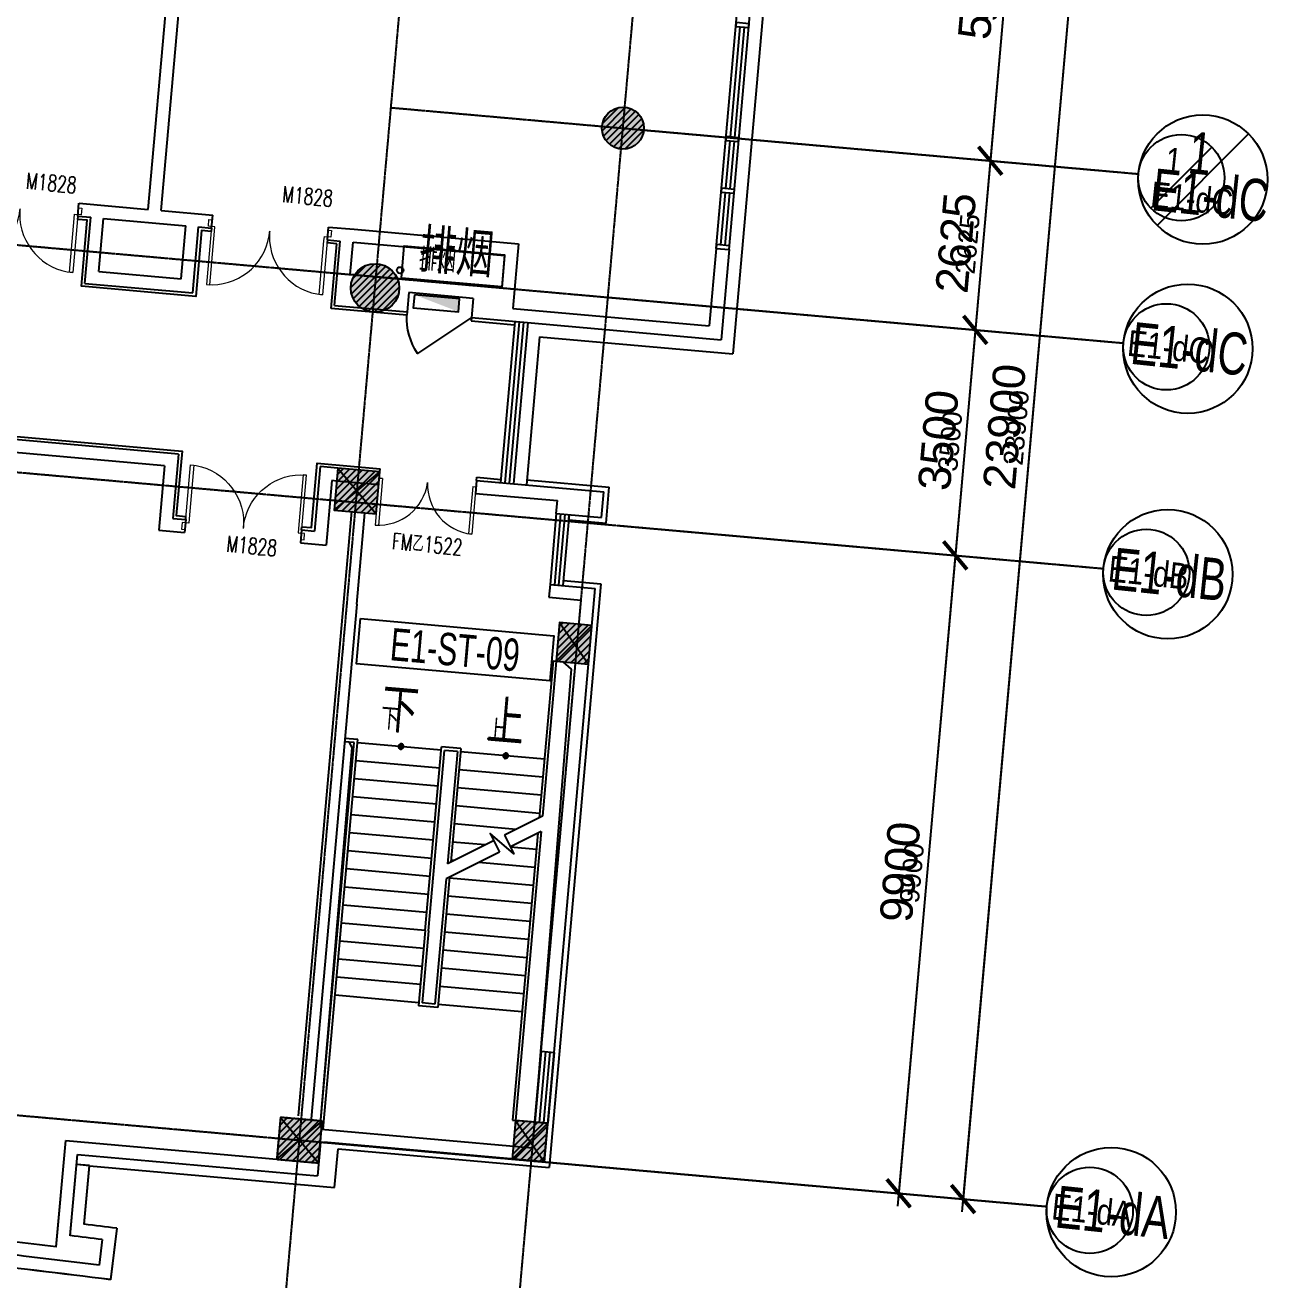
# Model space of a CAD drawing. Header units: millimetres. Extents: x -174040 to 151923, y -227569 to 142020.
# Drawn here: x -4243 to 14973, y -2160 to 17238 of the extents above; entities that cross this region are included whole.
import ezdxf
from ezdxf.enums import TextEntityAlignment as Align

# ---------------------------------------------------------------- set-up
doc = ezdxf.new("R2010")
doc.units = ezdxf.units.MM
doc.header["$LTSCALE"] = 5
for name, pattern in [('E-COLS-F3$0$HIDDEN', [0.375, 0.25, -0.125]), ('E-RG-1F$0$$0$DOTE', [2.42, 2, -0.2, 0.02, -0.2]), ('XRE2$0$HIDDEN', [0.375, 0.25, -0.125])]:
    doc.linetypes.add(name, pattern=pattern)
for name, color, linetype in [('00外装饰面', 21, 'Continuous'), ('A—墙体', 7, 'Continuous'), ('A—文字索引', 40, 'Continuous'), ('A—楼梯、电梯、栏杆', 50, 'Continuous'), ('A—设备管丼、主管符号', 50, 'Continuous'), ('A—轴线、尺寸', 1, 'Continuous'), ('A—门窗', 135, 'Continuous'), ('E-COLS-F3$0$0S-COLS-HATCH', 8, 'Continuous'), ('E-COLS-F3$0$0S-COLS-HATCH-I', 8, 'Continuous'), ('E-COLS-F3$0$0S-COLS-I-P', 8, 'E-COLS-F3$0$HIDDEN'), ('E-COLS-F3$0$0S-COLS-LINE', 4, 'Continuous'), ('E1-RI-3F$0$A-roomnumber', 4, 'Continuous'), ('E1-RI-3F$0$A-STUCCO', 152, 'Continuous'), ('E1-RI-3F$0$A-SYMB-DOOR', 4, 'Continuous'), ('E1-RV-3F$0$A-roomnumber', 4, 'Continuous'), ('I—平面—文字', 40, 'Continuous'), ('I—平面—文字（放大1：100）', 40, 'XRE2$0$HIDDEN'), ('I—平面—消防设施', 10, 'Continuous'), ('I—平面—装饰面层线', 192, 'Continuous'), ('I—平面—门', 22, 'Continuous'), ('I—平面—门编号', 22, 'Continuous'), ('XRE1$0$A-SYMB', 4, 'Continuous'), ('XRE1$0$A-SYMB-NUMB-T', 4, 'Continuous'), ('轴线100', 1, 'Continuous')]:
    doc.layers.add(name, color=color, linetype=linetype)
for name, color, linetype, lineweight in [('E1-RI-3F$0$A-DOOR', 32, 'Continuous', 5), ('E1-RI-3F$0$A-DOOR-FRAM', 1, 'Continuous', 9), ('E1-RI-3F$0$A-GLAZ-CWMG', 3, 'Continuous', 5), ('E1-RV-3F$0$A-DOOR', 32, 'Continuous', 5), ('E1-RV-3F$0$A-GLAZ-CWMG', 3, 'Continuous', 5)]:
    doc.layers.add(name, color=color, linetype=linetype, lineweight=lineweight)
doc.styles.add('ARIAL', font='arial.ttf')
doc.styles.add('E1-RI-3F$0$ECADI-TXT', font='simplex.shx', dxfattribs={"bigfont": 'hztxt.shx'})
doc.styles.add('XD2008', font='SIMYOU.TTF', dxfattribs={"width": 0.7})
doc.styles.add('XRE1$0$ECADI-TXT', font='simplex.shx', dxfattribs={"bigfont": 'hztxt.shx'})
doc.styles.add('幼圆', font='SIMYOU.TTF', dxfattribs={"width": 0.7})
doc.dimstyles.new('200', dxfattribs={"dimscale": 200, "dimtxt": 2.5, "dimasz": 2, "dimexe": 1, "dimexo": 1, "dimgap": 0.8, "dimtad": 1, "dimdec": 0, "dimdsep": 46, "dimtxsty": 'ARIAL', "dimblk1": 'ARCHTICK', "dimblk2": 'ARCHTICK', "dimsah": 1, "dimcen": -0.9, "dimdle": 1, "dimclrd": 256, "dimclre": 256, "dimclrt": 40, "dimaunit": 1, "dimadec": 0, "dimazin": 0, "dimtfac": 0.35, "dimtdec": 0, "dimtix": 1, "dimtmove": 2, "dimatfit": 3, "dimldrblk": 'ARCHTICK', "dimfxl": 0, "dimtvp": 0.8, "dimtolj": 1, "dimtzin": 0, "dimarcsym": 0})
doc.dimstyles.new('副本 100', dxfattribs={"dimscale": 100, "dimtxt": 2.5, "dimasz": 2, "dimexe": 1, "dimexo": 1, "dimgap": 0.8, "dimtad": 1, "dimdec": 0, "dimdsep": 46, "dimtxsty": 'ARIAL', "dimblk1": 'ARCHTICK', "dimblk2": 'ARCHTICK', "dimsah": 1, "dimcen": -0.9, "dimdle": 1, "dimclrd": 256, "dimclre": 256, "dimclrt": 40, "dimaunit": 1, "dimadec": 0, "dimazin": 0, "dimtfac": 0.35, "dimtdec": 0, "dimtix": 1, "dimtmove": 2, "dimatfit": 3, "dimldrblk": 'ARCHTICK', "dimfxl": 0, "dimtvp": 0.8, "dimtolj": 1, "dimtzin": 0, "dimarcsym": 0})

# ---------------------------------------------------------------- blocks, each defined once
blk = doc.blocks.new('E-RT-3F')
at = {"layer": 'I—平面—装饰面层线', "style": 'XD2008'}
blk.add_text('外部参照.\\E-RT-3F .dwg', height=0.2, dxfattribs=at).set_placement((0, 0))
blk = doc.blocks.new('_ArchTick')
at = {"color": 0, "linetype": 'ByBlock', "const_width": 0.15}
blk.add_lwpolyline([(-0.5, -0.5), (0.5, 0.5)], dxfattribs=at)
blk = doc.blocks.new('*D234')
at = {"layer": 'A—轴线、尺寸', "linetype": 'ByBlock', "lineweight": -2}
for p, q in [((5666, 12950), (10647, 12509)), ((10466, 12725), (10121, 8841)), ((5357, 9464), (10338, 9022))]:
    blk.add_line(p, q, dxfattribs=at)
at = {"layer": 'Defpoints', "color": 0, "linetype": 'ByBlock'}
for p in [(5467, 12968), (5158, 9482), (10139, 9040)]:
    blk.add_point(p, dxfattribs=at)
at = {"layer": 'A—轴线、尺寸', "linetype": 'ByBlock', "lineweight": -2, "xscale": 400, "yscale": 400, "zscale": 400}
for p, rotation in [((10448, 12526), 84.9322289152062), ((10139, 9040), 264.9322289152062)]:
    blk.add_blockref('_ArchTick', p, dxfattribs=dict(at, rotation=rotation))
at = {"layer": 'A—轴线、尺寸', "color": 40, "linetype": 'ByBlock', "insert": (9879, 10820), "char_height": 500, "attachment_point": 5, "rotation": 84.9322, "style": 'ARIAL'}
blk.add_mtext('\\A1;3500', dxfattribs=at)
blk = doc.blocks.new('*D235')
at = {"layer": 'A—轴线、尺寸', "linetype": 'ByBlock', "lineweight": -2}
for p, q in [((5357, 9464), (10338, 9022)), ((10156, 9239), (9247, -1021)), ((4483, -397), (9463, -839))]:
    blk.add_line(p, q, dxfattribs=at)
at = {"layer": 'Defpoints', "color": 0, "linetype": 'ByBlock'}
for p in [(5158, 9482), (4283, -380), (9264, -821)]:
    blk.add_point(p, dxfattribs=at)
at = {"layer": 'A—轴线、尺寸', "linetype": 'ByBlock', "lineweight": -2, "xscale": 400, "yscale": 400, "zscale": 400}
for p, rotation in [((10139, 9040), 84.9322289152062), ((9264, -821), 264.9322289152062)]:
    blk.add_blockref('_ArchTick', p, dxfattribs=dict(at, rotation=rotation))
at = {"layer": 'A—轴线、尺寸', "color": 40, "linetype": 'ByBlock', "insert": (9288, 4146), "char_height": 500, "attachment_point": 5, "rotation": 84.9322, "style": 'ARIAL'}
blk.add_mtext('\\A1;9900', dxfattribs=at)
blk = doc.blocks.new('*D236')
at = {"layer": 'A—轴线、尺寸', "linetype": 'ByBlock', "lineweight": -2}
for p, q in [((6095, 23453), (12571, 22879)), ((12389, 23096), (10243, -1109)), ((3985, -353), (10460, -927))]:
    blk.add_line(p, q, dxfattribs=at)
at = {"layer": 'Defpoints', "color": 0, "linetype": 'ByBlock'}
for p in [(5896, 23471), (3785, -336), (10260, -910)]:
    blk.add_point(p, dxfattribs=at)
at = {"layer": 'A—轴线、尺寸', "linetype": 'ByBlock', "lineweight": -2, "xscale": 400, "yscale": 400, "zscale": 400}
for p, rotation in [((12372, 22897), 84.9322289152062), ((10260, -910), 264.9322289152062)]:
    blk.add_blockref('_ArchTick', p, dxfattribs=dict(at, rotation=rotation))
at = {"layer": 'A—轴线、尺寸', "color": 40, "linetype": 'ByBlock', "insert": (10902, 11030), "char_height": 500, "attachment_point": 5, "rotation": 84.9322, "style": 'ARIAL'}
blk.add_mtext('\\A1;23900', dxfattribs=at)
blk = doc.blocks.new('*D249')
at = {"layer": 'A—轴线、尺寸', "linetype": 'ByBlock', "lineweight": -2}
for p, q in [((-68536, 2621), (-68982, -2403)), ((3053, -8591), (-69163, -2186)), ((3282, -3748), (2836, -8772))]:
    blk.add_line(p, q, dxfattribs=at)
at = {"layer": 'Defpoints', "color": 0, "linetype": 'ByBlock'}
for p in [(-68519, 2821), (-68964, -2204), (3300, -3548)]:
    blk.add_point(p, dxfattribs=at)
at = {"layer": 'A—轴线、尺寸', "linetype": 'ByBlock', "lineweight": -2, "xscale": 400, "yscale": 400, "zscale": 400}
for p, rotation in [((-68964, -2204), 174.9322288641356), ((2854, -8573), 354.9322288641357)]:
    blk.add_blockref('_ArchTick', p, dxfattribs=dict(at, rotation=rotation))
at = {"layer": 'A—轴线、尺寸', "color": 40, "linetype": 'ByBlock', "insert": (-33018, -4975), "char_height": 500, "attachment_point": 5, "rotation": 354.9322, "style": 'ARIAL'}
blk.add_mtext('\\A1;72100', dxfattribs=at)
blk = doc.blocks.new('*D300')
at = {"layer": 'A—轴线、尺寸', "linetype": 'ByBlock', "lineweight": -2}
for p, q in [((11161, 20570), (10662, 14942)), ((9451, 20520), (11343, 20353)), ((8474, 15337), (10879, 15123))]:
    blk.add_line(p, q, dxfattribs=at)
at = {"layer": 'Defpoints', "color": 0, "linetype": 'ByBlock'}
for p in [(9252, 20538), (8275, 15354), (10680, 15141)]:
    blk.add_point(p, dxfattribs=at)
at = {"layer": 'A—轴线、尺寸', "linetype": 'ByBlock', "lineweight": -2, "xscale": 400, "yscale": 400, "zscale": 400}
for p, rotation in [((11144, 20370), 84.9322289152062), ((10680, 15141), 264.9322289152062)]:
    blk.add_blockref('_ArchTick', p, dxfattribs=dict(at, rotation=rotation))
at = {"layer": 'A—轴线、尺寸', "color": 40, "linetype": 'ByBlock', "insert": (10498, 17792), "char_height": 500, "attachment_point": 5, "rotation": 84.9322, "style": 'ARIAL'}
blk.add_mtext('\\A1;5250', dxfattribs=at)
blk = doc.blocks.new('*D301')
at = {"layer": 'A—轴线、尺寸', "linetype": 'ByBlock', "lineweight": -2}
for p, q in [((10697, 15340), (10430, 12327)), ((8988, 15291), (10879, 15123)), ((8242, 12722), (10647, 12509))]:
    blk.add_line(p, q, dxfattribs=at)
at = {"layer": 'Defpoints', "color": 0, "linetype": 'ByBlock'}
for p in [(8788, 15309), (8043, 12739), (10448, 12526)]:
    blk.add_point(p, dxfattribs=at)
at = {"layer": 'A—轴线、尺寸', "linetype": 'ByBlock', "lineweight": -2, "xscale": 400, "yscale": 400, "zscale": 400}
for p, rotation in [((10680, 15141), 84.9322289152062), ((10448, 12526), 264.9322289152062)]:
    blk.add_blockref('_ArchTick', p, dxfattribs=dict(at, rotation=rotation))
at = {"layer": 'A—轴线、尺寸', "color": 40, "linetype": 'ByBlock', "insert": (10150, 13870), "char_height": 500, "attachment_point": 5, "rotation": 84.9322, "style": 'ARIAL'}
blk.add_mtext('\\A1;2625', dxfattribs=at)
blk = doc.blocks.new('XRE3')
at = {"layer": 'E-COLS-F3$0$0S-COLS-HATCH'}
h = blk.add_hatch(color=18, dxfattribs=at)
edge = h.paths.add_edge_path()
edge.add_arc((11848780, -6193574), 325, 0, 360)
h = blk.add_hatch(color=18, dxfattribs=at)
edge = h.paths.add_edge_path()
edge.add_arc((11844947, -6196045), 375, 0, 360)
for points in [[(11845021, -6198888), (11844373, -6198831), (11844316, -6199478), (11844964, -6199535)], [(11848299, -6201262), (11847801, -6201218), (11847748, -6201815), (11848246, -6201859)], [(11844131, -6208924), (11843484, -6208866), (11843426, -6209514), (11844074, -6209571)], [(11847616, -6208957), (11847118, -6208912), (11847065, -6209510), (11847563, -6209554)]]:
    blk.add_hatch(color=18, dxfattribs=at).paths.add_polyline_path(points)
at = {"layer": 'E-COLS-F3$0$0S-COLS-HATCH-I'}
h = blk.add_hatch(dxfattribs=at)
h.set_pattern_fill('ANSI31', color=256, scale=600, style=0)
h.set_pattern_definition([(45, (0, 0), (-53.0330086, 53.0330086), [])])
edge = h.paths.add_edge_path()
edge.add_arc((11848780, -6193574), 325, 0, 360)
h = blk.add_hatch(dxfattribs=at)
h.set_pattern_fill('ANSI31', color=256, scale=600, style=0)
h.set_pattern_definition([(45, (33920.415, -13725.14), (-53.0330086, 53.0330086), [])])
edge = h.paths.add_edge_path()
edge.add_arc((11844947, -6196045), 375, 0, 360)
h = blk.add_hatch(dxfattribs=at)
h.set_pattern_fill('ANSI31', color=256, scale=600, style=0)
h.set_pattern_definition([(45, (15.46, 174.316), (-53.0330086, 53.0330086), [])])
h.paths.add_polyline_path([(11845021, -6198888), (11844373, -6198831), (11844316, -6199478), (11844964, -6199535)])
h = blk.add_hatch(dxfattribs=at)
h.set_pattern_fill('ANSI31', color=256, scale=600, style=0)
h.set_pattern_definition([(45, (-3.36, -320.96), (-53.0330086, 53.0330086), [])])
h.paths.add_polyline_path([(11848299, -6201262), (11847801, -6201218), (11847748, -6201815), (11848246, -6201859)])
h = blk.add_hatch(dxfattribs=at)
h.set_pattern_fill('ANSI31', color=256, scale=600, style=0)
h.set_pattern_definition([(45, (48808.445, -4328.47), (-53.0330086, 53.0330086), [])])
h.paths.add_polyline_path([(11844131, -6208924), (11843484, -6208866), (11843426, -6209514), (11844074, -6209571)])
h = blk.add_hatch(dxfattribs=at)
h.set_pattern_fill('ANSI31', color=256, scale=600, style=0)
h.set_pattern_definition([(45, (-685.74, -8015.76), (-53.0330086, 53.0330086), [])])
h.paths.add_polyline_path([(11847616, -6208957), (11847118, -6208912), (11847065, -6209510), (11847563, -6209554)])
at = {"layer": 'Defpoints'}
for p, q in [((11844373, -6198831), (11844964, -6199535)), ((11844316, -6199478), (11845021, -6198888)), ((11843426, -6209514), (11844131, -6208924)), ((11843484, -6208866), (11844074, -6209571))]:
    blk.add_line(p, q, dxfattribs=at)
for points in [[(11848299, -6201262), (11847748, -6201815)], [(11847801, -6201218), (11848246, -6201859)], [(11847118, -6208912), (11847563, -6209554)], [(11847616, -6208957), (11847065, -6209510)]]:
    blk.add_lwpolyline(points, dxfattribs=at)
at = {"layer": 'E-COLS-F3$0$0S-COLS-I-P', "color": 9}
blk.add_lwpolyline([(11844131, -6208924), (11843484, -6208866), (11843426, -6209514), (11844074, -6209571)], close=True, dxfattribs=at)
at = {"layer": 'E-COLS-F3$0$0S-COLS-LINE', "color": 255}
for points in [[(11845021, -6198888), (11844373, -6198831), (11844316, -6199478), (11844964, -6199535)], [(11848299, -6201262), (11847801, -6201218), (11847748, -6201815), (11848246, -6201859)], [(11844131, -6208924), (11843484, -6208866), (11843426, -6209514), (11844074, -6209571)], [(11847616, -6208957), (11847118, -6208912), (11847065, -6209510), (11847563, -6209554)]]:
    blk.add_lwpolyline(points, close=True, dxfattribs=at)
for centre, radius in [((11848780, -6193574), 325), ((11844947, -6196045), 375)]:
    blk.add_circle(centre, radius, dxfattribs=at)
blk = doc.blocks.new('E1-RI-3F$0$ECADI-TAG-DOOR')
blk = doc.blocks.new('E1-RI-3F$0$XFX-BX')
blk.add_lwpolyline([(0, 0), (0, 200), (700, 200), (700, 0)], close=True)
blk.add_solid([(0, 0), (0, 0), (700, 0), (700, 200)])
blk = doc.blocks.new('E1-RI-3F$0$MRY_DOOR-2-SOLID_-_1_8_ME3')
at = {"layer": 'E1-RI-3F$0$A-DOOR'}
for p, q in [((-849, -66), (-900, -66)), ((-900, -66), (-900, -133)), ((-900, -133), (-900, -966)), ((-849, -133), (-849, -66)), ((-849, -966), (-849, -133)), ((849, -66), (900, -66)), ((849, -133), (849, -66)), ((849, -966), (849, -133)), ((900, -66), (900, -133)), ((900, -133), (900, -966)), ((-900, -966), (-849, -966)), ((900, -966), (849, -966))]:
    blk.add_line(p, q, dxfattribs=at)
for centre, start, end in [((-900, -66), 270, 355.7132), ((-900, -66), 355.7132, 0.5), ((900, -66), 179.5, 184.2868), ((900, -66), 184.2868, 270)]:
    blk.add_arc(centre, 900, start, end, dxfattribs=at)
at = {"layer": 'E1-RI-3F$0$A-DOOR-FRAM'}
for p, q in [((-951, -66), (-951, 36)), ((-951, 36), (-900, 36)), ((-900, 36), (-900, -66)), ((900, -66), (900, 36)), ((900, 36), (951, 36)), ((951, 36), (951, -66)), ((-900, -66), (-951, -66)), ((951, -66), (900, -66))]:
    blk.add_line(p, q, dxfattribs=at)
blk = doc.blocks.new('E1-RV-3F$0$3')
at = {"layer": 'A—楼梯、电梯、栏杆'}
h = blk.add_hatch(color=256, dxfattribs=at)
edge = h.paths.add_edge_path()
edge.add_arc((10773784.9, -7567736.8), 20, 138.7891, 318.7891, ccw=False)
edge.add_arc((10773784.9, -7567736.8), 20, -41.2109, 138.7891, ccw=False)
blk.add_lwpolyline([(10773800, -7567750, -1), (10773769.9, -7567723.7, -1)], format="xyb", close=True, dxfattribs=at)
blk = doc.blocks.new('E1-RV-3F$0$MRY_cw-door-2_aluminum - Curtain Wall Dbl Glass-7389235-E 号地块一层平面图  PARCEL E FIRST FLOOR PLAN')
at = {"layer": 'E1-RV-3F$0$A-DOOR'}
for p, q in [((-729, -13), (-729, -738)), ((-679, -13), (-729, -13)), ((-679, -13), (-679, -738)), ((721, -13), (721, -745)), ((721, -13), (771, -13)), ((771, -13), (771, -745)), ((-679, -738), (-729, -738)), ((771, -745), (721, -745))]:
    blk.add_line(p, q, dxfattribs=at)
for centre, radius, start, end in [((-747, 31), 769, 271.3375, 356.7695), ((784, 19), 764, 182.3792, 269.0148)]:
    blk.add_arc(centre, radius, start, end, dxfattribs=at)
blk = doc.blocks.new('E1-RI-3F$0$RECTANGULAR_MULLION_-_6006')
at = {"layer": 'A—门窗'}
for p, q in [((-30, 125), (30, 125)), ((-30, -75), (-30, 125)), ((30, 125), (30, -75)), ((30, -75), (-30, -75))]:
    blk.add_line(p, q, dxfattribs=at)
blk = doc.blocks.new('XRE1$0$ECADI-TAG-CODE')
at = {"layer": 'XRE1$0$A-SYMB-NUMB-T', "color": 1}
blk.add_lwpolyline([(0, 3.5), (15, 3.5), (15, 0), (0, 0)], close=True, dxfattribs=at)
at = {"layer": 'XRE1$0$A-SYMB-NUMB-T', "style": 'XRE1$0$ECADI-TXT', "width": 0.7}
blk.add_attdef('CODE', text='', height=2.5, dxfattribs=at).set_placement((7.5, 1.75), align=Align.MIDDLE_CENTER)
blk = doc.blocks.new('*D505')
at = {"layer": 'Defpoints', "color": 0, "linetype": 'ByBlock'}
for p in [(-115050, 13488), (-115359, 10002), (-110379, 9560)]:
    blk.add_point(p, dxfattribs=at)
at = {"layer": '轴线100', "linetype": 'ByBlock', "lineweight": -2}
for p, q in [((-114951, 13479), (-109970, 13038)), ((-110061, 13146), (-110387, 9460)), ((-115260, 9993), (-110279, 9551))]:
    blk.add_line(p, q, dxfattribs=at)
at = {"layer": '轴线100', "linetype": 'ByBlock', "lineweight": -2, "xscale": 200, "yscale": 200, "zscale": 200}
for p, rotation in [((-110069, 13046), 84.93222891520747), ((-110379, 9560), 264.9322289152075)]:
    blk.add_blockref('_ArchTick', p, dxfattribs=dict(at, rotation=rotation))
at = {"layer": '轴线100', "color": 40, "linetype": 'ByBlock', "insert": (-110456, 11324), "char_height": 300, "attachment_point": 5, "rotation": 84.9322, "style": 'ARIAL'}
blk.add_mtext('\\A1;3500', dxfattribs=at)
blk = doc.blocks.new('*D506')
at = {"layer": 'Defpoints', "color": 0, "linetype": 'ByBlock'}
for p in [(-115359, 10002), (-116234, 140), (-111253, -301)]:
    blk.add_point(p, dxfattribs=at)
at = {"layer": '轴线100', "linetype": 'ByBlock', "lineweight": -2}
for p, q in [((-115260, 9993), (-110279, 9551)), ((-110370, 9660), (-111262, -401)), ((-116134, 132), (-111154, -310))]:
    blk.add_line(p, q, dxfattribs=at)
at = {"layer": '轴线100', "linetype": 'ByBlock', "lineweight": -2, "xscale": 200, "yscale": 200, "zscale": 200}
for p, rotation in [((-110379, 9560), 84.93222891520747), ((-111253, -301), 264.9322289152075)]:
    blk.add_blockref('_ArchTick', p, dxfattribs=dict(at, rotation=rotation))
at = {"layer": '轴线100', "color": 40, "linetype": 'ByBlock', "insert": (-111048, 4650), "char_height": 300, "attachment_point": 5, "rotation": 84.9322, "style": 'ARIAL'}
blk.add_mtext('\\A1;9900', dxfattribs=at)
blk = doc.blocks.new('*D507')
at = {"layer": 'Defpoints', "color": 0, "linetype": 'ByBlock'}
for p in [(-114621, 23991), (-116732, 185), (-110257, -390)]:
    blk.add_point(p, dxfattribs=at)
at = {"layer": '轴线100', "linetype": 'ByBlock', "lineweight": -2}
for p, q in [((-114522, 23982), (-108046, 23408)), ((-108137, 23517), (-110266, -489)), ((-116632, 176), (-110157, -398))]:
    blk.add_line(p, q, dxfattribs=at)
at = {"layer": '轴线100', "linetype": 'ByBlock', "lineweight": -2, "xscale": 200, "yscale": 200, "zscale": 200}
for p, rotation in [((-108146, 23417), 84.93222891520747), ((-110257, -390), 264.9322289152075)]:
    blk.add_blockref('_ArchTick', p, dxfattribs=dict(at, rotation=rotation))
at = {"layer": '轴线100', "color": 40, "linetype": 'ByBlock', "insert": (-109434, 11534), "char_height": 300, "attachment_point": 5, "rotation": 84.9322, "style": 'ARIAL'}
blk.add_mtext('\\A1;23900', dxfattribs=at)
blk = doc.blocks.new('*D557')
at = {"layer": 'Defpoints', "color": 0, "linetype": 'ByBlock'}
for p in [(-111265, 21058), (-112243, 15874), (-109838, 15661)]:
    blk.add_point(p, dxfattribs=at)
at = {"layer": '轴线100', "linetype": 'ByBlock', "lineweight": -2}
for p, q in [((-111166, 21049), (-109274, 20882)), ((-109365, 20990), (-109846, 15561)), ((-112143, 15866), (-109738, 15652))]:
    blk.add_line(p, q, dxfattribs=at)
at = {"layer": '轴线100', "linetype": 'ByBlock', "lineweight": -2, "xscale": 200, "yscale": 200, "zscale": 200}
for p, rotation in [((-109374, 20891), 84.93222891520747), ((-109838, 15661), 264.9322289152075)]:
    blk.add_blockref('_ArchTick', p, dxfattribs=dict(at, rotation=rotation))
at = {"layer": '轴线100', "color": 40, "linetype": 'ByBlock', "insert": (-109838, 18296), "char_height": 300, "attachment_point": 5, "rotation": 84.9322, "style": 'ARIAL'}
blk.add_mtext('\\A1;5250', dxfattribs=at)
blk = doc.blocks.new('*D558')
at = {"layer": 'Defpoints', "color": 0, "linetype": 'ByBlock'}
for p in [(-111729, 15829), (-112475, 13260), (-110069, 13046)]:
    blk.add_point(p, dxfattribs=at)
at = {"layer": '轴线100', "linetype": 'ByBlock', "lineweight": -2}
for p, q in [((-111629, 15820), (-109738, 15652)), ((-109829, 15761), (-110078, 12947)), ((-112375, 13251), (-109970, 13038))]:
    blk.add_line(p, q, dxfattribs=at)
at = {"layer": '轴线100', "linetype": 'ByBlock', "lineweight": -2, "xscale": 200, "yscale": 200, "zscale": 200}
for p, rotation in [((-109838, 15661), 84.93222891520747), ((-110069, 13046), 264.9322289152075)]:
    blk.add_blockref('_ArchTick', p, dxfattribs=dict(at, rotation=rotation))
at = {"layer": '轴线100', "color": 40, "linetype": 'ByBlock', "insert": (-110186, 14374), "char_height": 300, "attachment_point": 5, "rotation": 84.9322, "style": 'ARIAL'}
blk.add_mtext('\\A1;2625', dxfattribs=at)
blk = doc.blocks.new('A$C1C9D1350')
at = {"layer": '轴线100', "linetype": 'E-RG-1F$0$$0$DOTE'}
for p, q in [((-121364.1, -9029.6), (-117824.5, 30891.8)), ((-117778.1, -9347.6), (-114238.5, 30573.8)), ((-186918.7, 19861.4), (-107778.4, 12843.2)), ((-186879.1, 16344.1), (-108087.6, 9356.9)), ((-119102, 16482.7), (-107546.6, 15457.9)), ((-189358.6, 6625.2), (-108962.1, -504.4))]:
    blk.add_line(p, q, dxfattribs=at)
at = {"layer": '轴线100', "linetype": 'ByBlock'}
blk.add_lwpolyline([(-107353.1, 14926.7), (-106411.9, 15871.1)], dxfattribs=at)
for centre in [(-106882.5, 15398.9), (-107114.4, 12784.5), (-107423.5, 9298.1), (-108298, -563.2)]:
    blk.add_circle(centre, 666.7, dxfattribs=at)
at = {"layer": '轴线100', "color": 40, "style": 'ARIAL', "width": 0.8}
for s, p in [('1', (-107001.8, 15659.2)), ('E1-dC', (-106721.6, 15076.8)), ('E1-dC', (-107079.4, 12781.1)), ('E1-dB', (-107388.6, 9294.8)), ('E1-dA', (-108263.1, -566.5))]:
    blk.add_text(s, height=400, rotation=354, dxfattribs=at).set_placement(p, align=Align.MIDDLE_CENTER)
at = {"layer": '轴线100', "linetype": 'ByBlock'}
for base, p1, p2, picture, middle in [((-110257, -389.6), (-114621.4, 23991.2), (-116732, 184.6), '*D507', (-109433.8, 11534.3)), ((-109837.6, 15661.1), (-111265.1, 21058.3), (-112242.8, 15874.4), '*D557', (-109837.9, 18296.4)), ((-110069.4, 13046.3), (-111728.9, 15828.8), (-112474.7, 13259.6), '*D558', (-110185.8, 14374.3)), ((-110378.6, 9560), (-115050.3, 13488.1), (-115359.5, 10001.7), '*D505', (-110456.4, 11323.8)), ((-111253.1, -301.3), (-115359.5, 10001.7), (-116234, 140.4), '*D506', (-111048.1, 4650))]:
    dim = blk.add_linear_dim(base=base, p1=p1, p2=p2, angle=84.93223, dimstyle='副本 100', override={"dimtxt": 3}, dxfattribs=at)
    dim.commit()
    dim.dimension.update_dxf_attribs({"geometry": picture, "text_midpoint": middle})

msp = doc.modelspace()

# ---------------------------------------------------------------- linework, layer by layer
msp.add_line((1657.9, 12753.8), (1657.9, 12753.5))
at = {"layer": '00外装饰面', "linetype": 'ByBlock', "ltscale": 5}
for p, q in [((7777.4, 24308.1), (6699.8, 12155.8)), ((7777.4, 24308.1), (6699.8, 12155.8)), ((3711.2, 12420.9), (3508.2, 10129.8)), ((3711.2, 12420.9), (3508.2, 10129.8)), ((3711.2, 12420.9), (6699.8, 12155.8)), ((3711.2, 12420.9), (6699.8, 12155.8)), ((3515.3, 10209.5), (4790.3, 10096.4)), ((3515.3, 10209.5), (4790.3, 10096.4)), ((4740.8, 9538.7), (4790.3, 10096.4)), ((4740.8, 9538.7), (4790.3, 10096.4)), ((4163.3, 9589.9), (4740.8, 9538.7)), ((4658, 8602.4), (3858.4, -422.4)), ((4080.3, 8653.6), (4658, 8602.4)), ((542.6, -730.7), (595.6, -133)), ((595.6, -133), (3858.4, -422.4)), ((-3247.7, -394.5), (-3446.9, -376.9)), ((-3247.6, -393.4), (-3446.8, -375.7)), ((-3328, -1301), (-3247.7, -394.5)), ((-3327.9, -1299.8), (-3247.6, -393.4)), ((-3247.7, -394.5), (542.6, -730.7)), ((-2826.6, -1362.2), (-2920.6, -2156.7)), ((-2826.5, -1361), (-2920.5, -2155.5))]:
    msp.add_line(p, q, dxfattribs=at)
for centre, radius, start, end in [((-69296.1, -543679.1), 546375.2, 83.012352, 83.065321), ((-69278, -543680.2), 546375.2, 83.014256, 83.067225), ((-69296.1, -543679.1), 545575.2, 83.011998, 83.253543), ((-69278, -543680.2), 545575.2, 83.013902, 83.255447)]:
    msp.add_arc(centre, radius, start, end, dxfattribs=at)
at = {"layer": 'A—墙体'}
for p, q in [((-2338, 14388.1), (-1421.6, 24722.3)), ((-2138.8, 14370.5), (-1222.4, 24704.7)), ((-3427, 14283.9), (-3409.3, 14483.1)), ((-3408.8, 14483.1), (-2338, 14388.1)), ((-2138.8, 14370.5), (-1342.5, 14299.8)), ((-3427, 14283.9), (-3227.8, 14266.2)), ((-3318.3, 13245.2), (-3227.8, 14266.2)), ((-3100.9, 13426.8), (-3028.1, 14248.5)), ((-3028.1, 14248.5), (-1758.6, 14136)), ((-1360.2, 14100.6), (-1342.5, 14299.8)), ((-1831.5, 13314.2), (-1758.6, 14136)), ((-1649.9, 13097.3), (-1559.4, 14118.3)), ((-1559.4, 14118.3), (-1360.2, 14100.6)), ((430.6, 13916.8), (448.3, 14116)), ((448.3, 14116), (846.6, 14080.7)), ((846.7, 14080.6), (3387.4, 13855.3)), ((430.6, 13916.8), (629.8, 13899.1)), ((541.5, 12903), (629.8, 13899.1)), ((784.8, 13382.4), (829, 13881.4)), ((829, 13881.4), (3170.5, 13673.8)), ((3387.4, 13855.3), (3299, 12859)), ((6442.6, 13784.9), (6336.7, 12589.7)), ((3170.5, 13673.8), (3126.2, 13174.7)), ((6641.9, 13767.2), (6518.2, 12372.8)), ((-3100.9, 13426.8), (-1831.5, 13314.2)), ((-3318.3, 13245.2), (-1649.9, 13097.3)), ((3126.2, 13174.7), (784.8, 13382.4)), ((1688.7, 13101.4), (1662.3, 12803.6)), ((2684.8, 13013.1), (1688.7, 13101.4)), ((2684.8, 13012.3), (2658.3, 12714.2)), ((541.5, 12903), (1662.3, 12803.6)), ((3299, 12859), (6336.7, 12589.7)), ((2658.4, 12715), (6518.2, 12372.8)), ((3555.1, 12635.7), (3555.4, 12636.6)), ((-1870.7, 10607.1), (-17110.7, 11958.6)), ((-2087.6, 10425.5), (-16929.2, 11741.7)), ((-1870.7, 10607.1), (-1959.1, 9610.5)), ((-2087.6, 10425.5), (-2176, 9429)), ((320.5, 10412.5), (232.2, 9416.2)), ((594.8, 10388.2), (320.5, 10412.5)), ((502.1, 10195.6), (413.7, 9199.3)), ((577.1, 10189), (502.1, 10195.6)), ((1224.2, 10131.6), (577.3, 10189)), ((2737.4, 10198.1), (2719.7, 9998.9)), ((2737.4, 10198.1), (2719.7, 9998.9)), ((2737.4, 10198.1), (4703.5, 10023.9)), ((2737.4, 10198.1), (4703.5, 10023.9)), ((2719.7, 9999), (3988.8, 9886.4)), ((2719.7, 9999), (3988.8, 9886.4)), ((4668.3, 9625.5), (4703.5, 10023.8)), ((4668.3, 9625.5), (4703.5, 10023.8)), ((-17, 374.6), (811.5, 9716.4)), ((-17, 374.6), (811.5, 9716.4)), ((885.1, 8283.9), (1010.6, 9698.8)), ((885.1, 8283.9), (1010.6, 9698.8)), ((3971.1, 9687.2), (3988.8, 9886.4)), ((3971.1, 9687.2), (3988.8, 9886.4)), ((-1959.1, 9610.5), (-1759.9, 9592.8)), ((-1759.9, 9592.8), (-1777.5, 9393.6)), ((3971.1, 9687.2), (4668.3, 9625.5)), ((3971.1, 9687.2), (4668.3, 9625.5)), ((-2176, 9429), (-1777.5, 9393.6)), ((33.1, 9433.8), (15.4, 9234.6)), ((33.1, 9433.8), (232.2, 9416.2)), ((15.4, 9234.6), (413.7, 9199.3)), ((3874, 8591.5), (3856.3, 8392.3)), ((3874, 8591.5), (3856.3, 8392.3)), ((3874, 8591.5), (4571.3, 8529.8)), ((3874, 8591.5), (4571.3, 8529.8)), ((3604.3, -118.7), (4354.3, 8348.2)), ((3604.3, -118.7), (4354.3, 8348.2)), ((3856.3, 8392.3), (4354.3, 8348.2)), ((3856.3, 8392.3), (4354.3, 8348.2)), ((4467.5, 7359.3), (4571.3, 8529.8)), ((4467.5, 7359.3), (4571.3, 8529.8)), ((885.1, 8283.9), (179.9, 329.6)), ((885.1, 8283.9), (179.9, 329.6)), ((3785.8, -335.6), (4467.5, 7359.3)), ((3736.1, 1375.5), (3941.7, 1357.2)), ((3736.1, 1375.5), (3941.7, 1357.2)), ((3736.6, 1375.4), (3736.6, 1375.4)), ((3736.6, 1375.4), (3736.6, 1375.4)), ((334.6, 171.2), (3604.3, -118.7)), ((334.6, 171.2), (3604.3, -118.7)), ((-3760.7, -1651.5), (-3614.8, -6)), ((-3760.5, -1650.3), (-3614.7, -4.8)), ((-3614.8, -6), (288.1, -352.1)), ((323.6, -29.9), (277.2, -553.2)), ((323.4, -28.6), (294.7, -352.4)), ((3785.8, -335.6), (374.5, -33.1)), ((3785.8, -335.6), (374.5, -33.1)), ((-3544.3, -1476.2), (-3433.2, -222.8)), ((-3544.2, -1475), (-3433.2, -221.7)), ((-3433.2, -222.8), (277.3, -551.9)), ((-3048.5, -1535.4), (-3095.5, -1932.6)), ((-3048.6, -1536.5), (-3095.2, -1929.8))]:
    msp.add_line(p, q, dxfattribs=at)
for centre, radius, start, end in [((-69278, -543680.2), 545975.2, 83.107854, 83.255447), ((-69296.1, -543679.1), 546175.2, 83.033245, 83.085628), ((-69278, -543680.2), 545775.2, 83.034987, 83.255447)]:
    msp.add_arc(centre, radius, start, end, dxfattribs=at)
at = {"layer": 'A—楼梯、电梯、栏杆'}
for p, q in [((3920.7, 7407.8), (3705.4, 4980.3)), ((3920.7, 7407.8), (3705.4, 4980.3)), ((3970.5, 7403.3), (3757.9, 5006.5)), ((3970.5, 7403.3), (3757.9, 5006.5)), ((3920.7, 7407.8), (3970.1, 7403.4)), ((3920.7, 7407.8), (3970.1, 7403.4)), ((901.5, 6191.7), (701.2, 6209.5)), ((901.5, 6191.7), (701.2, 6209.5)), ((319.8, 197.6), (847.3, 6146.4)), ((319.8, 197.6), (847.3, 6146.4)), ((367.4, 168.3), (897.4, 6144.9)), ((367.4, 168.3), (897.4, 6144.9)), ((847.3, 6146.4), (696.8, 6159.7)), ((847.3, 6146.4), (696.8, 6159.7)), ((897.4, 6144.9), (901.5, 6191.7)), ((897.4, 6144.9), (901.5, 6191.7)), ((2192.5, 6030.1), (897.4, 6144.9)), ((2192.5, 6030.1), (897.4, 6144.9)), ((1945.2, 3241), (2196.9, 6079.9)), ((1945.2, 3241), (2196.9, 6079.9)), ((1995, 3236.6), (2242.3, 6025.7)), ((1995, 3236.6), (2242.3, 6025.7)), ((2495.5, 6053.4), (2196.9, 6079.9)), ((2495.5, 6053.4), (2196.9, 6079.9)), ((2441.3, 6008), (2242.3, 6025.7)), ((2441.3, 6008), (2242.3, 6025.7)), ((2495.5, 6053.4), (2340, 4299.6)), ((2495.5, 6053.4), (2340, 4299.6)), ((2167.8, 5751.2), (872.6, 5866)), ((2167.8, 5751.2), (872.6, 5866)), ((2441.3, 6008), (2287.5, 4273.4)), ((2441.3, 6008), (2287.5, 4273.4)), ((3786, 5888.8), (2491.1, 6003.6)), ((3786, 5888.8), (2491.1, 6003.6)), ((3761.2, 5609.9), (2466.4, 5724.7)), ((3761.2, 5609.9), (2466.4, 5724.7)), ((2143, 5472.3), (847.9, 5587.1)), ((2143, 5472.3), (847.9, 5587.1)), ((3736.5, 5331), (2441.6, 5445.8)), ((3736.5, 5331), (2441.6, 5445.8)), ((2118.3, 5193.4), (823.2, 5308.2)), ((2118.3, 5193.4), (823.2, 5308.2)), ((3711.8, 5052), (2416.9, 5166.9)), ((3711.8, 5052), (2416.9, 5166.9)), ((2093.6, 4914.4), (798.4, 5029.3)), ((2093.6, 4914.4), (798.4, 5029.3)), ((3349.8, 4803), (2392.2, 4888)), ((3349.8, 4803), (2392.2, 4888)), ((3757.9, 5006.5), (3170.8, 4713.8)), ((3757.9, 5006.5), (3170.8, 4713.8)), ((2068.8, 4635.5), (773.7, 4750.4)), ((2068.8, 4635.5), (773.7, 4750.4)), ((3737.2, 4772.7), (3260, 4534.8)), ((3737.2, 4772.7), (3260, 4534.8)), ((3684.7, 4746.5), (3291.3, 310.6)), ((3684.7, 4746.5), (3291.3, 310.6)), ((3737.2, 4772.7), (3341.1, 306.2)), ((3737.2, 4772.7), (3341.1, 306.2)), ((2044.1, 4356.6), (749, 4471.5)), ((2044.1, 4356.6), (749, 4471.5)), ((3000.7, 4629), (2287.5, 4273.4)), ((3000.7, 4629), (2287.5, 4273.4)), ((2871.1, 4564.4), (2367.4, 4609.1)), ((2871.1, 4564.4), (2367.4, 4609.1)), ((3662.3, 4494.2), (3262.5, 4529.7)), ((3662.3, 4494.2), (3262.5, 4529.7)), ((3090, 4450), (2266.7, 4039.6)), ((3090, 4450), (2266.7, 4039.6)), ((2392.5, 4325.7), (2342.7, 4330.2)), ((2392.5, 4325.7), (2342.7, 4330.2)), ((3637.6, 4215.3), (2773, 4292)), ((3637.6, 4215.3), (2773, 4292)), ((2019.4, 4077.7), (724.2, 4192.6)), ((2019.4, 4077.7), (724.2, 4192.6)), ((1994.6, 3798.8), (699.5, 3913.7)), ((1994.6, 3798.8), (699.5, 3913.7)), ((2266.7, 4039.6), (2095, 2103.3)), ((2266.7, 4039.6), (2095, 2103.3)), ((2319.3, 4065.8), (2140.4, 2049.1)), ((2319.3, 4065.8), (2140.4, 2049.1)), ((3612.8, 3936.4), (2318, 4051.3)), ((3612.8, 3936.4), (2318, 4051.3)), ((3588.1, 3657.5), (2293.2, 3772.3)), ((3588.1, 3657.5), (2293.2, 3772.3)), ((1969.9, 3519.9), (674.8, 3634.8)), ((1969.9, 3519.9), (674.8, 3634.8)), ((3563.4, 3378.6), (2268.5, 3493.4)), ((3563.4, 3378.6), (2268.5, 3493.4)), ((1945.2, 3241), (650, 3355.9)), ((1945.2, 3241), (650, 3355.9)), ((1945.2, 3241), (1841.8, 2075.6)), ((1945.2, 3241), (1841.8, 2075.6)), ((1995, 3236.6), (1896.1, 2121)), ((1995, 3236.6), (1896.1, 2121)), ((3538.6, 3099.7), (2243.8, 3214.5)), ((3538.6, 3099.7), (2243.8, 3214.5)), ((1920.4, 2962.1), (625.3, 3077)), ((1920.4, 2962.1), (625.3, 3077)), ((3513.9, 2820.8), (2219, 2935.6)), ((3513.9, 2820.8), (2219, 2935.6)), ((1895.7, 2683.2), (600.6, 2798.1)), ((1895.7, 2683.2), (600.6, 2798.1)), ((3489.2, 2541.9), (2194.3, 2656.7)), ((3489.2, 2541.9), (2194.3, 2656.7)), ((1871, 2404.3), (575.8, 2519.2)), ((1871, 2404.3), (575.8, 2519.2)), ((3464.4, 2263), (2169.6, 2377.8)), ((3464.4, 2263), (2169.6, 2377.8)), ((1846.2, 2125.4), (551.1, 2240.3)), ((1846.2, 2125.4), (551.1, 2240.3)), ((2140.4, 2049.1), (1841.8, 2075.6)), ((2140.4, 2049.1), (1841.8, 2075.6)), ((2095, 2103.3), (1896.1, 2121)), ((2095, 2103.3), (1896.1, 2121)), ((3439.7, 1984.1), (2144.8, 2098.9)), ((3439.7, 1984.1), (2144.8, 2098.9)), ((3439.7, 1984.1), (2144.8, 2098.9)), ((3439.7, 1984.1), (2144.8, 2098.9)), ((3291.3, 310.6), (3340.7, 306.2)), ((3291.3, 310.6), (3340.7, 306.2))]:
    msp.add_line(p, q, dxfattribs=at)
for points in [[(1569.4, 6082.3, 0, 0, 0), (1147.9, 1329.1, 0, 0, 0), (2766.6, 1185.5, 0, 0, 0), (3007.3, 3900.2, 40, 0, 0), (3020.5, 4049.6, 0, 0, 0)], [(1569.4, 6082.3, 0, 0, 0), (1147.9, 1329.1, 0, 0, 0), (2766.6, 1185.5, 0, 0, 0), (3007.3, 3900.2, 40, 0, 0), (3020.5, 4049.6, 0, 0, 0)], [(3188.3, 5941.8, 0, 0, 0), (3099.2, 4936.3, 40, 0, 0), (3085.9, 4786.9, 0, 0, 0)], [(3188.3, 5941.8, 0, 0, 0), (3099.2, 4936.3, 40, 0, 0), (3085.9, 4786.9, 0, 0, 0)]]:
    msp.add_lwpolyline(points, format="xyseb", dxfattribs=at)
msp.add_lwpolyline([(3170.8, 4713.8), (3314.5, 4425.4), (2946, 4738.8), (3090, 4450)], dxfattribs=at)
msp.add_lwpolyline([(3170.8, 4713.8), (3314.5, 4425.4), (2946, 4738.8), (3090, 4450)], dxfattribs=at)
at = {"layer": 'A—设备管丼、主管符号'}
msp.add_lwpolyline([(3127.6, 13190.2), (1576.1, 13327.8), (1620.2, 13826.1), (3171.8, 13688.5)], close=True, dxfattribs=at)
for points in [[(4070.1, 7394.5), (4202.8, 7280), (3639.1, 279.8)], [(4070.1, 7394.5), (4202.8, 7280), (3639.1, 279.8)], [(319.8, 197.6), (814.6, 6065.7), (772, 6153)]]:
    msp.add_lwpolyline(points, dxfattribs=at)
at = {"layer": 'A—轴线、尺寸', "linetype": 'ByBlock'}
msp.add_line((12371.5, 22896.8), (10260.3, -909.8), dxfattribs=at)
at = {"layer": 'A—轴线、尺寸', "linetype": 'E-RG-1F$0$$0$DOTE'}
for p, q in [((5001.1, 15644.5), (12970.8, 14937.8)), ((4769.2, 13029.8), (12738.9, 12323)), ((4460.1, 9543.5), (12429.7, 8836.7)), ((-846.7, -9549.8), (0, 0.1)), ((2739.2, -9867.8), (3585.9, -317.9)), ((3585.9, -317.9), (11555.2, -1024.6))]:
    msp.add_line(p, q, dxfattribs=at)
at = {"layer": 'A—轴线、尺寸', "linetype": 'ByBlock'}
msp.add_lwpolyline([(13260.8, 14141), (14672.7, 15557.6)], dxfattribs=at)
for centre in [(13966.7, 14849.3), (13734.9, 12234.8), (13425.7, 8748.5), (12551.2, -1112.8)]:
    msp.add_circle(centre, 1000, dxfattribs=at)
at = {"layer": 'A—门窗'}
for p, q in [((6641.9, 13767.2), (7560.4, 24126.6)), ((6442.6, 13784.9), (7343.5, 23945)), ((6662.3, 15507.2), (6813.3, 17210.6)), ((6728.7, 15501.4), (6879.7, 17204.7)), ((6591.6, 14710.4), (6657, 15447.5)), ((6658, 14704.5), (6723.4, 15441.6)), ((6514.3, 13838.8), (6586.3, 14650.6)), ((6580.7, 13832.9), (6652.7, 14644.7)), ((3330.8, 12655.7), (3109.9, 10166.2)), ((3397.2, 12649.8), (3176.3, 10160.3)), ((3463.6, 12643.9), (3242.7, 10154.4)), ((3530, 12638), (3309.1, 10148.5)), ((3971.1, 9687.3), (3874, 8591.5)), ((3971.1, 9687.3), (3874, 8591.5)), ((4037.5, 9681.4), (3940.4, 8585.7)), ((4037.5, 9681.4), (3940.4, 8585.7)), ((4103.9, 9675.5), (4006.8, 8579.8)), ((4103.9, 9675.5), (4006.8, 8579.8)), ((4170.3, 9669.6), (4073.2, 8573.9)), ((4170.3, 9669.6), (4073.2, 8573.9)), ((3785.8, -335.6), (4467.5, 7359.3)), ((3736.1, 1375.5), (3639, 279.8)), ((3802.5, 1369.6), (3705.4, 273.9)), ((3868.9, 1363.7), (3771.8, 268)), ((3868.9, 1363.7), (3771.8, 268)), ((3935.3, 1357.8), (3838.2, 262.1)), ((3935.3, 1357.8), (3838.2, 262.1))]:
    msp.add_line(p, q, dxfattribs=at)
at = {"layer": 'E1-RI-3F$0$A-GLAZ-CWMG'}
for p, q in [((6442.6, 13784.9), (6641.9, 13767.2)), ((6509, 13779), (6509, 13779)), ((6575.4, 13773.1), (6575.4, 13773.1))]:
    msp.add_line(p, q, dxfattribs=at)
at = {"layer": 'E1-RI-3F$0$A-STUCCO'}
msp.add_line((4163.3, 9589.9), (4170.3, 9669.6), dxfattribs=at)
at = {"layer": 'E1-RV-3F$0$A-GLAZ-CWMG'}
for p, q in [((3736.1, 1375.5), (3639, 279.8)), ((3802.5, 1369.6), (3705.4, 273.9))]:
    msp.add_line(p, q, dxfattribs=at)
at = {"layer": 'E1-RV-3F$0$A-roomnumber'}
msp.add_line((3440.7, 297.4), (3844.6, 261.5), dxfattribs=at)
msp.add_line((3440.7, 297.4), (3844.6, 261.5), dxfattribs=at)
at = {"layer": 'I—平面—消防设施'}
msp.add_circle((1555.8, 13447.8), 50, dxfattribs=at)
at = {"layer": 'I—平面—装饰面层线'}
for p, q in [((-3427, 14283.9), (-3431.4, 14234.1)), ((-1360.2, 14100.6), (-1365.4, 14048.6)), ((430.6, 13916.8), (425.9, 13869.3)), ((575.7, 13854.3), (425.9, 13869.3)), ((487.3, 12857.6), (575.7, 13854.3)), ((1657.9, 12753.8), (487.3, 12857.6)), ((1662.3, 12803.3), (1657.9, 12753.5)), ((2658.3, 12714.2), (2653.9, 12664.4)), ((2653.9, 12664.4), (3326.3, 12604.7)), ((1242.2, 10330.8), (1246.7, 10380.5)), ((2737.4, 10198.1), (2741.8, 10247.9)), ((-1759.9, 9592.8), (-1755.4, 9642.6)), ((33.1, 9433.8), (37.5, 9483.6))]:
    msp.add_line(p, q, dxfattribs=at)
for points in [[(-1365.4, 14048.6), (-1514, 14063.5), (-1604.5, 13043.1), (-3372.6, 13199.9), (-3282, 14220.9), (-3431.4, 14234.1)], [(-17393.8, 11029.9), (-17244.4, 11016.7), (-17156.1, 12012.8), (-1816.5, 10652.4), (-1904.9, 9655.9), (-1755.4, 9642.6)], [(37.5, 9483.6), (186.8, 9470.4), (275.1, 10466.7), (1246.7, 10380.5)], [(2741.8, 10247.9), (3114.2, 10214.8)]]:
    msp.add_lwpolyline(points, dxfattribs=at)
at = {"layer": 'I—平面—门'}
msp.add_lwpolyline([(2658.4, 12715), (1825.4, 12161.7, -0.1574672), (1659.1, 12753.5)], format="xyb", dxfattribs=at)

# ---------------------------------------------------------------- block references
at = {"layer": 'A—楼梯、电梯、栏杆', "xscale": -2, "yscale": 2, "zscale": 2, "rotation": 264.9320000275255}
for p in [(13174403.2, -22794282.8), (13176021.8, -22794426.4)]:
    msp.add_blockref('E1-RV-3F$0$3', p, dxfattribs=at)
at = {"layer": 'A—门窗'}
msp.add_blockref('XRE3', (-11843778.7, 6209218.7), dxfattribs=at)
at = {"layer": 'A—门窗', "extrusion": (0, 0, -1), "rotation": 275.0607309765658}
for p in [(-6874.1, 17235.3), (-6717.8, 15472.2), (-6647.1, 14675.3), (-6569.8, 13803.8)]:
    msp.add_blockref('E1-RI-3F$0$RECTANGULAR_MULLION_-_6006', p, dxfattribs=at)
at = {"layer": 'E1-RI-3F$0$A-roomnumber'}
msp.add_blockref('E-RT-3F', (0, 0), dxfattribs=at)
at = {"layer": 'I—平面—消防设施', "xscale": -1, "rotation": 174.9484268213079}
msp.add_blockref('E1-RI-3F$0$XFX-BX', (1777.4, 13068.3), dxfattribs=at)
at = {"layer": 'I—平面—门'}
for name, p, rotation in [('E1-RI-3F$0$MRY_DOOR-2-SOLID_-_1_8_ME3', (-4316.2, 14454.8), 354.9322288633572), ('E1-RI-3F$0$MRY_DOOR-2-SOLID_-_1_8_ME3', (-455.7, 14110.9), 354.9322288633572), ('E1-RV-3F$0$MRY_cw-door-2_aluminum - Curtain Wall Dbl Glass-7389235-E 号地块一层平面图  PARCEL E FIRST FLOOR PLAN', (1961.5, 10179.3), 354.9348792585828), ('E1-RV-3F$0$MRY_cw-door-2_aluminum - Curtain Wall Dbl Glass-7389235-E 号地块一层平面图  PARCEL E FIRST FLOOR PLAN', (1961.5, 10179.3), 354.9348792585828)]:
    msp.add_blockref(name, p, dxfattribs=dict(at, rotation=rotation))
at = {"layer": 'I—平面—门', "xscale": -1, "rotation": 174.9322288782955}
msp.add_blockref('E1-RI-3F$0$MRY_DOOR-2-SOLID_-_1_8_ME3', (-873.5, 9398.7), dxfattribs=at)
at = {"layer": 'I—平面—门编号'}
ref = msp.add_blockref('E1-RI-3F$0$ECADI-TAG-DOOR', (-3297.6, 13889.3), dxfattribs=dict(at, xscale=100.0000000022704, yscale=100.0000000022704, zscale=100.0000000022704, rotation=354.6769983313162))
ref.add_attrib('门窗主编号1', 'M1828', dxfattribs={"layer": 'E1-RI-3F$0$A-SYMB-DOOR', "height": 250, "rotation": 354.677, "style": 'E1-RI-3F$0$ECADI-TXT', "width": 0.7}).set_placement((-3459, 14635.9), align=Align.RIGHT)
ref = msp.add_blockref('E1-RI-3F$0$ECADI-TAG-DOOR', (664.5, 13683.4), dxfattribs=dict(at, xscale=100.0000000022704, yscale=100.0000000022704, zscale=100.0000000022704, rotation=354.6769983313162))
ref.add_attrib('门窗主编号1', 'M1828', dxfattribs={"layer": 'E1-RI-3F$0$A-SYMB-DOOR', "height": 250, "rotation": 354.677, "style": 'E1-RI-3F$0$ECADI-TXT', "width": 0.7}).set_placement((503.1, 14430), align=Align.RIGHT)
ref = msp.add_blockref('E1-RI-3F$0$ECADI-TAG-DOOR', (-199.4, 8278.7), dxfattribs=dict(at, xscale=100.0000000022704, yscale=100.0000000022704, zscale=100.0000000022704, rotation=354.6769983313162))
ref.add_attrib('门窗主编号1', 'M1828', dxfattribs={"layer": 'E1-RI-3F$0$A-SYMB-DOOR', "height": 250, "rotation": 354.677, "style": 'E1-RI-3F$0$ECADI-TXT', "width": 0.7}).set_placement((-360.8, 9025.3), align=Align.RIGHT)
ref = msp.add_blockref('E1-RI-3F$0$ECADI-TAG-DOOR', (2669.4, 8290.8), dxfattribs=dict(at, xscale=100.0000000022704, yscale=100.0000000022704, zscale=100.0000000022704, rotation=354.6769983313162))
ref.add_attrib('门窗主编号1', 'FM乙1522', dxfattribs={"layer": 'E1-RI-3F$0$A-SYMB-DOOR', "height": 250, "rotation": 354.677, "style": 'E1-RI-3F$0$ECADI-TXT', "width": 0.7}).set_placement((2507.9, 9037.5), align=Align.RIGHT)
at = {"layer": 'XRE1$0$A-SYMB'}
ref = msp.add_blockref('XRE1$0$ECADI-TAG-CODE', (880.4, 7365.9), dxfattribs=dict(at, xscale=200.0000000186264, yscale=200.0000000186264, zscale=200.0000000186264, rotation=354.9225100827637))
ref.add_attrib('CODE', 'E1-ST-09', dxfattribs={"layer": 'XRE1$0$A-SYMB-NUMB-T', "color": 40, "height": 500, "rotation": 354.92251, "style": '幼圆', "width": 0.7}).set_placement((2405.5, 7581.8), align=Align.MIDDLE_CENTER)
at = {"layer": '轴线100'}
msp.add_blockref('A$C1C9D1350', (120517.4, -520.6), dxfattribs=at)

# ---------------------------------------------------------------- texts
at = {"layer": 'A—文字索引', "style": 'ARIAL', "width": 0.7}
for s, p in [('1', (13929.7, 15256.7)), ('E1-dC', (14087.4, 14607.8)), ('E1-dC', (13761, 12232.3)), ('E1-dB', (13451.9, 8746)), ('E1-dA', (12577.4, -1115.3))]:
    msp.add_text(s, height=650, rotation=354, dxfattribs=at).set_placement(p, align=Align.MIDDLE_CENTER)
at = {"layer": 'I—平面—文字', "linetype": 'ByBlock', "style": 'XD2008', "width": 0.7}
for s, p in [('排烟', (1834.4, 13490.7, 0)), ('下', (1243.3, 6389.1, 0)), ('上', (2886.5, 6206, 0))]:
    msp.add_text(s, height=600, rotation=355.17739, dxfattribs=at).set_placement(p)
at = {"layer": 'I—平面—文字（放大1：100）', "linetype": 'ByBlock', "style": 'XD2008', "width": 0.7}
for s, p in [('排烟', (1834.4, 13490.7, 0)), ('下', (1243.3, 6389.1, 0)), ('上', (2886.5, 6206, 0))]:
    msp.add_text(s, height=300, rotation=355.17739, dxfattribs=at).set_placement(p)

# ---------------------------------------------------------------- dimensions: what is measured, and where the dimension line sits
at = {"layer": 'A—轴线、尺寸', "linetype": 'ByBlock'}
for base, p1, p2, angle, picture, middle in [((10260.3, -909.8), (5896, 23471.1), (3785.3, -335.6), 84.93223, '*D236', (10902.1, 11030.2)), ((10679.8, 15140.9), (9252.2, 20538.1), (8274.6, 15354.2), 84.93223, '*D300', (10498, 17792.3)), ((10447.9, 12526.2), (8788.4, 15308.6), (8042.7, 12739.5), 84.93223, '*D301', (10150.2, 13870.2)), ((10138.7, 9039.9), (5467, 12967.9), (5157.8, 9481.6), 84.93223, '*D234', (9879.5, 10819.7)), ((9264.2, -821.4), (5157.8, 9481.6), (4283.3, -379.7), 84.93223, '*D235', (9287.8, 4145.9)), ((-68964.1, -2204), (3299.6, -3548.3), (-68518.6, 2820.6), 354.93223, '*D249', (-33018.4, -4974.8))]:
    dim = msp.add_linear_dim(base=base, p1=p1, p2=p2, angle=angle, dimstyle='200', dxfattribs=at)
    dim.commit()
    dim.dimension.update_dxf_attribs({"geometry": picture, "text_midpoint": middle})

doc.saveas('drawing.dxf')
